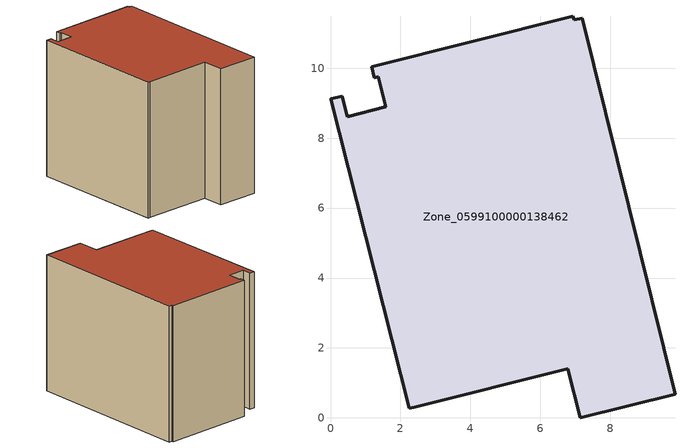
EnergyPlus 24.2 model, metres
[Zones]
Zone_0599100000138462
 floor ground (C_G): 6.96,11.38 7.19,11.43 9.85,0.68 7.14,0 6.79,1.41 2.39,0.3 2.25,0.28 0,9.12 0.33,9.2 0.48,8.61 1.58,8.89 1.36,9.75 1.25,9.72 1.18,10.04 6.93,11.49 z0
 wall outside (C_F): 1.58,8.89 0.48,8.61 0.33,9.2 0,9.12 2.25,0.28 2.39,0.3 6.79,1.41 7.14,0 9.85,0.68 7.19,11.43 6.96,11.38 6.93,11.49 1.18,10.04 1.25,9.72 1.36,9.75 1.58,8.89 z0:9.01
 roof outside (C_R): 6.93,11.49 1.18,10.04 1.25,9.72 1.36,9.75 1.58,8.89 0.48,8.61 0.33,9.2 0,9.12 2.25,0.28 2.39,0.3 6.79,1.41 7.14,0 9.85,0.68 7.19,11.43 6.96,11.38 z9.01
[BUILDING]
Pand.0599100000138462: North Axis=0; Terrain=City; Loads Convergence Tolerance Value=0.04; Temperature Convergence Tolerance Value=0.4; Solar Distribution=FullExterior; Maximum Number of Warmup Days=25; Minimum Number of Warmup Days=1
[Site:Location]
Rotterdam.The.Hague.AP_ZH_NLD Design_Conditions: Latitude=51.96; Longitude=4.45; Time Zone=1; Elevation=-4.5
[SITE:GROUNDTEMPERATURE:BUILDINGSURFACE]
18, 18, 18, 18, 18, 18, 18, 18, 18, 18, 18, 18
[MATERIAL] Thermal Absorptance=0.9; Solar Absorptance=0.7; Visible Absorptance=0.7
Name | Roughness | Thickness | Conductivity | Density | Specific Heat
G.TI.1975-1991 | MediumSmooth | 0.15 | 0.288461 | 540 | 1210
F.TI.1975-1991 | Rough | 0.3 | 0.230769 | 1920 | 840
R.TI.1975-1991 | MediumRough | 0.2 | 0.153846 | 1500 | 1000
[CONSTRUCTION]
C_G: G.TI.1975-1991
C_F: F.TI.1975-1991
C_R: R.TI.1975-1991
[ZONE]
Zone_0599100000138462: Type=1; Multiplier=1; Ceiling Height=Autocalculate; Volume=Autocalculate; Floor Area=autocalculate; Part of Total Floor Area=Yes
[ZONEINFILTRATION:DESIGNFLOWRATE]
Infil_Zone_0599100000138462: Zone or ZoneList or Space or SpaceList=Zone_0599100000138462; Schedule=AlwaysOn; Design Flow Rate Calculation Method=Flow/Area; Flow Rate per Floor Area=0.003; Constant Term Coefficient=1; Temperature Term Coefficient=0; Velocity Term Coefficient=0; Velocity Squared Term Coefficient=0
[HVACTEMPLATE:ZONE:IDEALLOADSAIRSYSTEM]
Zone_0599100000138462: Maximum Heating Supply Air Temperature=50; Minimum Cooling Supply Air Temperature=13; Maximum Heating Supply Air Humidity Ratio=0.0156; Minimum Cooling Supply Air Humidity Ratio=0.0077; Heating Limit=NoLimit; Cooling Limit=NoLimit; Dehumidification Control Type=ConstantSensibleHeatRatio; Cooling Sensible Heat Ratio=0.7; Dehumidification Setpoint=60; Humidification Control Type=None; Humidification Setpoint=30; Outdoor Air Method=None; Outdoor Air Flow Rate per Person=0.00944; Outdoor Air Flow Rate per Zone Floor Area=0; Outdoor Air Flow Rate per Zone=0; Demand Controlled Ventilation Type=None; Outdoor Air Economizer Type=NoEconomizer; Heat Recovery Type=None; Sensible Heat Recovery Effectiveness=0.7; Latent Heat Recovery Effectiveness=0.65
[ZONECONTROL:THERMOSTAT]
ThermostatControl_Zone_0599100000138462: Zone or ZoneList=Zone_0599100000138462; Control Type Schedule=DualSetpointControlType; Control 1=Thermostat_Zone_0599100000138462; Temperature Difference Between Cutout And Setpoint=0
[THERMOSTATSETPOINT:DUALSETPOINT]
Thermostat_Zone_0599100000138462: Heating Setpoint Temperature Schedule=HeatingSetpoint_Zone_0599100000138462; Cooling Setpoint Temperature Schedule=CoolingSetpoint_Zone_0599100000138462
[SCHEDULE:COMPACT]
HeatingSetpoint_Zone_0599100000138462: Through: 12/31, For: AllDays, Until: 24:00, 21
CoolingSetpoint_Zone_0599100000138462: Through: 12/31, For: AllDays, Until: 24:00, 24
DualSetpointControlType: Through: 12/31, For: AllDays, Until: 24:00, 4
AlwaysOn: Through: 12/31, For: AllDays, Until: 24:00, 1
